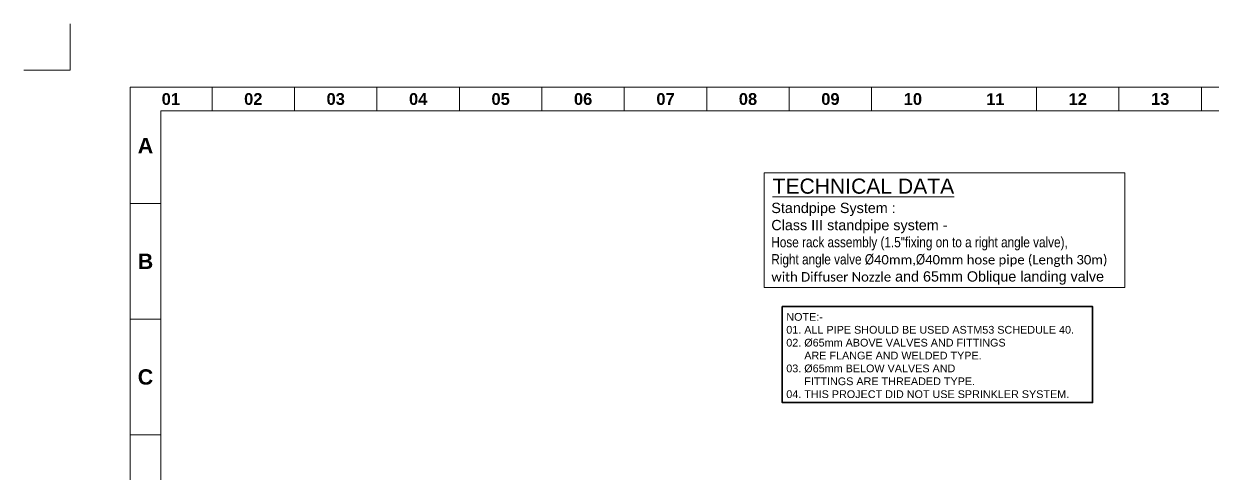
# Model space of a CAD drawing. Header units: inches. Extents: x -98933 to 1585249, y -3352739 to 192771.
# Drawn here: x 12326 to 15538, y 49595 to 50808 of the extents above; entities that cross this region are included whole.
import ezdxf

# ---------------------------------------------------------------- set-up
doc = ezdxf.new("R2010")
doc.units = ezdxf.units.IN
doc.header["$MEASUREMENT"] = 0
doc.layers.get('Defpoints').update_dxf_attribs({"lineweight": 0})
doc.layers.add('FIREFIGHTING', color=241, linetype='Continuous')
for name, color, linetype, lineweight in [('FITTINGS', 6, 'Continuous', 13), ('Inline', 7, 'Continuous', 0), ('NI_TEXT', 144, 'Continuous', 15), ('Outline', 7, 'Continuous', 0), ('Scale', 7, 'Continuous', 0), ('Scale_Text', 7, 'Continuous', 0), ('SHEET', 186, 'Continuous', 35), ('Text', 7, 'Continuous', 0), ('Text1', 7, 'Continuous', 13), ('Titelblk', 7, 'Continuous', 25), ('TITLE', 7, 'Continuous', 20)]:
    doc.layers.add(name, color=color, linetype=linetype, lineweight=lineweight)
doc.styles.add('AREAL', font='arial.ttf')
doc.styles.add('rafik', font='arial.ttf')
doc.styles.get("Standard").update_dxf_attribs({"font": 'arialbd.ttf', "height": 24})

# ---------------------------------------------------------------- blocks, each defined once
blk = doc.blocks.new('PAGE')
at = {"layer": 'Inline', "color": 252, "lineweight": 15}
blk.add_lwpolyline([(178051640.63, 22656441.11), (178051640.63, 22657235.79), (178050505.36, 22657235.79), (178050505.36, 22656441.11)], close=True, dxfattribs=at)
at = {"layer": 'Outline', "color": 252, "lineweight": 15}
blk.add_line((178051662.57, 22657252.66), (178050483.42, 22657252.66), dxfattribs=at)
blk.add_lwpolyline([(178050483.42, 22657252.66), (178050483.42, 22656424.24)], dxfattribs=at)
at = {"layer": 'Scale', "color": 252, "lineweight": 9}
for p, q in [((178050542.02, 22657235.79), (178050542.02, 22657252.66)), ((178050601.02, 22657235.79), (178050601.02, 22657252.66)), ((178050660.01, 22657235.79), (178050660.01, 22657252.66)), ((178050719.01, 22657235.79), (178050719.01, 22657252.66)), ((178050778.01, 22657235.79), (178050778.01, 22657252.66)), ((178050837.01, 22657235.79), (178050837.01, 22657252.66)), ((178050896, 22657235.79), (178050896, 22657252.66)), ((178050955, 22657235.79), (178050955, 22657252.66)), ((178051014, 22657235.79), (178051014, 22657252.66)), ((178051131.99, 22657235.79), (178051131.99, 22657252.66)), ((178051190.99, 22657235.79), (178051190.99, 22657252.66)), ((178051249.99, 22657235.79), (178051249.99, 22657252.66)), ((178050483.42, 22657169.57), (178050505.36, 22657169.57)), ((178050483.42, 22657086.79), (178050505.36, 22657086.79)), ((178050483.42, 22657004.01), (178050505.36, 22657004.01))]:
    blk.add_line(p, q, dxfattribs=at)
at = {"layer": 'Scale_Text', "color": 252, "lineweight": 13, "attachment_point": 5}
for s, insert, char_height, width in [('01', (178050512.52, 22657244.22), 8.435, 2.5102), ('02', (178050571.52, 22657244.22), 8.435, 2.5102), ('03', (178050630.51, 22657244.22), 8.435, 2.5102), ('04', (178050689.51, 22657244.22), 8.435, 2.5102), ('05', (178050748.51, 22657244.22), 8.435, 2.5102), ('06', (178050807.51, 22657244.22), 8.435, 2.5102), ('07', (178050866.5, 22657244.22), 8.435, 2.5102), ('08', (178050925.5, 22657244.22), 8.435, 2.5102), ('09', (178050984.5, 22657244.22), 8.435, 2.5102), ('10', (178051043.5, 22657244.22), 8.435, 2.5102), ('11', (178051102.49, 22657244.22), 8.435, 2.5102), ('12', (178051161.49, 22657244.22), 8.435, 2.5102), ('13', (178051220.49, 22657244.22), 8.435, 2.5102), ('A', (178050494.39, 22657210.97), 10.97, 8.3603), ('B', (178050494.39, 22657128.18), 10.97, 8.3603), ('C', (178050494.39, 22657045.4), 10.97, 8.3603)]:
    blk.add_mtext(s, dxfattribs=dict(at, insert=insert, char_height=char_height, width=width))
blk = doc.blocks.new('Title')
at = {"layer": 'Defpoints', "color": 1, "ltscale": 10}
blk.add_lwpolyline([(-102338.3, -85271), (-102338.3, -85371), (-102438.3, -85371)], dxfattribs=at)
at = {"layer": 'Titelblk', "color": 3, "linetype": 'Continuous', "lineweight": 0, "xscale": 3.014611567961765, "yscale": 3.014611567959946, "zscale": 3.014611567966516}
blk.add_blockref('PAGE', (-536855255.8, -68388224), dxfattribs=at)
blk = doc.blocks.new('www')
at = {"layer": 'SHEET', "color": 7}
blk.add_lwpolyline([(-53842.7, 39693.4), (-53450.7, 39693.4), (-53450.7, 39572.2), (-53842.7, 39572.2)], close=True, dxfattribs=at)
at = {"layer": 'NI_TEXT', "insert": (-53837.6, 39685.3), "char_height": 9.754, "width": 1359.565, "attachment_point": 1, "style": 'AREAL'}
blk.add_mtext('{\\C5;NOTE:-\\C96;\\P\\C0;01. ALL PIPE SHOULD BE USED ASTM53 SCHEDULE 40.\\P02. Ø65mm ABOVE VALVES AND FITTINGS \\P      ARE FLANGE AND WELDED TYPE.\\P03. Ø65mm BELOW VALVES AND \\P      FITTINGS ARE THREADED TYPE.\\P04. THIS PROJECT DID NOT USE SPRINKLER SYSTEM.}', dxfattribs=at)
blk = doc.blocks.new('111')
at = {"layer": 'FITTINGS', "color": 7, "ltscale": 5}
blk.add_lwpolyline([(-53221.5, 39959.8), (-52766, 39959.8), (-52766, 39814.9), (-53221.5, 39814.9)], close=True, dxfattribs=at)
at = {"layer": 'Text', "color": 7, "insert": (-53212.5, 39921.8), "char_height": 12.97, "width": 761.009, "attachment_point": 1, "style": 'AREAL'}
blk.add_mtext('{\\C0;Standpipe System : \\PClass III standpipe system - \\P\\fArial Narrow|b0|i0|c0|p34;Hose rack assembly (1.5"fixing on to a right angle valve),\\fCalibri|b0|i0|c0|p34;\\H0.9167x;\\P\\fArial Narrow|b0|i0|c0|p34;\\H1.091x;Right angle \\H0.9998x;valve Ø\\fCalibri|b0|i0|c0|p34;\\H0.9167x;40mm,\\fArial Narrow|b0|i0|c0|p34;\\H1.091x;Ø\\fCalibri|b0|i0|c0|p34;\\H0.9167x;40mm hose pipe (Length 30m) \\Pwith Diffuser Nozzle\\fArial|b0|i0|c0|p34;\\H1.091x; and 65mm Oblique landing valve}', dxfattribs=at)
at = {"layer": 'Text1', "color": 7, "style": 'rafik'}
blk.add_text('%%UTECHNICAL DATA', height=19.067, dxfattribs=at).set_placement((-53210.9, 39933.3))

msp = doc.modelspace()

# ---------------------------------------------------------------- block references
at = {"layer": 'FIREFIGHTING', "color": 201, "xscale": 2.141396056162193, "yscale": 2.141396056162193, "zscale": 2.141396056181018}
for name, p in [('111', (128297.55, -35164.91)), ('www', (129676.6, -34956.57))]:
    msp.add_blockref(name, p, dxfattribs=at)
at = {"layer": 'TITLE', "xscale": 1.253909077960998, "yscale": 1.253909077960998, "zscale": 1.253909067584736}
msp.add_blockref('Title', (140774.8, 157729.64), dxfattribs=at)

doc.saveas('drawing.dxf')
